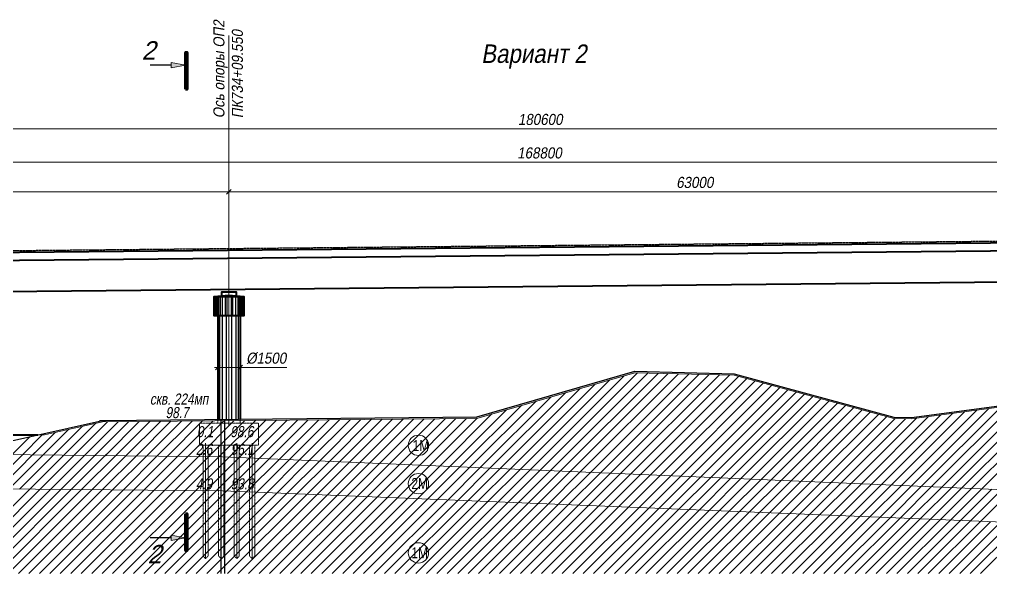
# Model space of a CAD drawing. Header units: millimetres. Extents: x 1864 to 10174863, y -4887456 to 5366151.
# Drawn here: x 9018489 to 9084154, y 312902 to 350396 of the extents above; entities that cross this region are included whole.
import ezdxf
from ezdxf.enums import TextEntityAlignment as Align

# ---------------------------------------------------------------- set-up
doc = ezdxf.new("R2010")
doc.units = ezdxf.units.MM
doc.linetypes.add('CENTER', pattern=[50.8, 31.75, -6.35, 6.35, -6.35])
doc.linetypes.add('DASHED', pattern=[7, 5, -2, 0])
for name, color, linetype, lineweight in [('C-GEOL-GRSL', 94, 'Continuous', 15), ('C-GIDR', 141, 'Continuous', 40), ('S-BETN', 2, 'Continuous', 40), ('S-GRID', 1, 'CENTER', 20), ('S-GRID-TRASSA', 4, 'CENTER', 30), ('S-OPOR', 2, 'Continuous', 40), ('S-OPOR-NVEL', 7, 'DASHED', 20), ('S-TEXT', 4, 'Continuous', 30), ('S-ZEML', 32, 'Земля1', 30), ('T-DIMS', 3, 'Continuous', 30), ('T-SECT', 6, 'Continuous', 30), ('T-TEXT', 4, 'Continuous', 30)]:
    doc.layers.add(name, color=color, linetype=linetype, lineweight=lineweight)
for name, color, linetype in [('C-GEOL-PATT', 250, 'Continuous'), ('C-GEOL-SCVG', 60, 'Continuous'), ('S-PATT', 252, 'Continuous'), ('Текст', 7, 'Continuous')]:
    doc.layers.add(name, color=color, linetype=linetype)
doc.styles.add('TM', font='mipgost.shx', dxfattribs={"width": 0.9, "oblique": 10})
doc.styles.add('Тип А прямой', font='mipgost.shx', dxfattribs={"width": 0.8})
doc.linetypes.add('Земля1', pattern='A,24,[3,ltsnew.shx,S=6,R=0,X=-6,Y=-6],3,[3,ltsnew.shx,S=6,R=0,X=-6,Y=-6],3,[3,ltsnew.shx,S=6,R=0,X=-6,Y=-6],0', length=30)
doc.dimstyles.new('TM', dxfattribs={"dimscale": 0, "dimtxt": 3, "dimasz": 1.25, "dimexe": 0.9, "dimexo": 1, "dimgap": 1, "dimtad": 1, "dimdec": 0, "dimdsep": 46, "dimtxsty": 'TM', "dimblk1": 'OBLIQUE', "dimblk2": 'OBLIQUE', "dimsah": 1, "dimcen": 3, "dimdle": 0.9, "dimclrt": 7, "dimadec": 0, "dimazin": 0, "dimtfac": 1, "dimtdec": 0, "dimtmove": 1, "dimatfit": 2, "dimldrblk": 'NONE', "dimfxl": 1, "dimtfill": 1, "dimtolj": 1, "dimlwd": 15, "dimlwe": 15, "dimarcsym": 0})

# ---------------------------------------------------------------- blocks, each defined once
blk = doc.blocks.new('_OBLIQUE')
at = {"color": 0, "linetype": 'ByBlock', "lineweight": -2}
blk.add_line((0.5, 0.5), (-0.5, -0.5), dxfattribs=at)
blk = doc.blocks.new('*D758')
at = {"layer": 'Defpoints', "color": 0, "transparency": 16777216}
for p in [(9032655, 338736), (9032655, 334899), (8969655, 334292)]:
    blk.add_point(p, dxfattribs=at)
at = {"layer": 'T-DIMS', "color": 0, "lineweight": 15, "transparency": 16777216}
for p, q in [((8969655, 334542), (8969655, 338961)), ((9032655, 335149), (9032655, 338961))]:
    blk.add_line(p, q, dxfattribs=at)
at = {"layer": 'T-DIMS', "color": 0, "linetype": 'Continuous', "lineweight": 15, "transparency": 16777216}
blk.add_line((8969430, 338736), (9032880, 338736), dxfattribs=at)
at = {"layer": 'T-DIMS', "color": 0, "lineweight": 15, "transparency": 16777216, "xscale": 312.5, "yscale": 312.5, "zscale": 312.5, "rotation": 180}
blk.add_blockref('_OBLIQUE', (8969655, 338736), dxfattribs=at)
at = {"layer": 'T-DIMS', "color": 0, "lineweight": 15, "transparency": 16777216, "xscale": 312.5, "yscale": 312.5, "zscale": 312.5}
blk.add_blockref('_OBLIQUE', (9032655, 338736), dxfattribs=at)
at = {"layer": 'T-DIMS', "color": 7, "transparency": 16777216, "insert": (9001155, 339361), "char_height": 750, "attachment_point": 5, "style": 'TM', "bg_fill": 3, "box_fill_scale": 1.1, "bg_fill_color": 256, "bg_fill_true_color": 13158600, "bg_fill_transparency": 0}
blk.add_mtext('\\A1;63000', dxfattribs=at)
blk = doc.blocks.new('_None')
blk = doc.blocks.new('*D759')
at = {"layer": 'Defpoints', "color": 0, "transparency": 16777216}
for p in [(9095655, 338736), (9032655, 334899), (9095655, 335505)]:
    blk.add_point(p, dxfattribs=at)
at = {"layer": 'T-DIMS', "color": 0, "lineweight": 15, "transparency": 16777216}
for p, q in [((9032655, 335149), (9032655, 338961)), ((9095655, 335755), (9095655, 338961))]:
    blk.add_line(p, q, dxfattribs=at)
at = {"layer": 'T-DIMS', "color": 0, "linetype": 'Continuous', "lineweight": 15, "transparency": 16777216}
blk.add_line((9032430, 338736), (9095880, 338736), dxfattribs=at)
at = {"layer": 'T-DIMS', "color": 0, "lineweight": 15, "transparency": 16777216, "xscale": 312.5, "yscale": 312.5, "zscale": 312.5, "rotation": 180}
blk.add_blockref('_OBLIQUE', (9032655, 338736), dxfattribs=at)
at = {"layer": 'T-DIMS', "color": 0, "lineweight": 15, "transparency": 16777216, "xscale": 312.5, "yscale": 312.5, "zscale": 312.5}
blk.add_blockref('_OBLIQUE', (9095655, 338736), dxfattribs=at)
at = {"layer": 'T-DIMS', "color": 7, "transparency": 16777216, "insert": (9064155, 339361), "char_height": 750, "attachment_point": 5, "style": 'TM', "bg_fill": 3, "box_fill_scale": 1.1, "bg_fill_color": 256, "bg_fill_true_color": 13158600, "bg_fill_transparency": 0}
blk.add_mtext('\\A1;63000', dxfattribs=at)
blk = doc.blocks.new('*D748')
at = {"layer": 'Defpoints', "color": 0, "transparency": 16777216}
for p in [(9138055, 340732), (9138055, 335808), (8969255, 334183)]:
    blk.add_point(p, dxfattribs=at)
at = {"layer": 'T-DIMS', "color": 0, "lineweight": 15, "transparency": 16777216}
for p, q in [((8969255, 334433), (8969255, 340957)), ((9138055, 336058), (9138055, 340957))]:
    blk.add_line(p, q, dxfattribs=at)
at = {"layer": 'T-DIMS', "color": 0, "linetype": 'Continuous', "lineweight": 15, "transparency": 16777216}
blk.add_line((8969030, 340732), (9138280, 340732), dxfattribs=at)
at = {"layer": 'T-DIMS', "color": 0, "lineweight": 15, "transparency": 16777216, "xscale": 312.5, "yscale": 312.5, "zscale": 312.5, "rotation": 180}
blk.add_blockref('_OBLIQUE', (8969255, 340732), dxfattribs=at)
at = {"layer": 'T-DIMS', "color": 0, "lineweight": 15, "transparency": 16777216, "xscale": 312.5, "yscale": 312.5, "zscale": 312.5}
blk.add_blockref('_OBLIQUE', (9138055, 340732), dxfattribs=at)
at = {"layer": 'T-DIMS', "color": 7, "transparency": 16777216, "insert": (9053655, 341357), "char_height": 750, "attachment_point": 5, "style": 'TM', "bg_fill": 3, "box_fill_scale": 1.1, "bg_fill_color": 256, "bg_fill_true_color": 13158600, "bg_fill_transparency": 0}
blk.add_mtext('\\A1;168800', dxfattribs=at)
blk = doc.blocks.new('*D752')
at = {"layer": 'Defpoints', "color": 0, "transparency": 16777216}
for p in [(9144005, 342998), (9144005, 335745), (8963406, 334128)]:
    blk.add_point(p, dxfattribs=at)
at = {"layer": 'T-DIMS', "color": 0, "linetype": 'Continuous', "lineweight": 15, "transparency": 16777216}
blk.add_line((8963181, 342998), (9144230, 342998), dxfattribs=at)
at = {"layer": 'T-DIMS', "color": 0, "lineweight": 15, "transparency": 16777216}
for p, q in [((8963406, 334378), (8963406, 343223)), ((9144005, 335995), (9144005, 343223))]:
    blk.add_line(p, q, dxfattribs=at)
at = {"layer": 'T-DIMS', "color": 0, "lineweight": 15, "transparency": 16777216, "xscale": 312.5, "yscale": 312.5, "zscale": 312.5, "rotation": 180}
blk.add_blockref('_OBLIQUE', (8963406, 342998), dxfattribs=at)
at = {"layer": 'T-DIMS', "color": 0, "lineweight": 15, "transparency": 16777216, "xscale": 312.5, "yscale": 312.5, "zscale": 312.5}
blk.add_blockref('_OBLIQUE', (9144005, 342998), dxfattribs=at)
at = {"layer": 'T-DIMS', "color": 7, "transparency": 16777216, "insert": (9053705, 343623), "char_height": 750, "attachment_point": 5, "style": 'TM', "bg_fill": 3, "box_fill_scale": 1.1, "bg_fill_color": 256, "bg_fill_true_color": 13158600, "bg_fill_transparency": 0}
blk.add_mtext('\\A1;180600', dxfattribs=at)
blk = doc.blocks.new('*D764')
at = {"layer": 'Defpoints', "color": 0, "transparency": 16777216}
for p in [(9031905, 326839), (9033405, 326846), (9033405, 326839)]:
    blk.add_point(p, dxfattribs=at)
at = {"layer": 'T-DIMS', "color": 0, "linetype": 'Continuous', "lineweight": 15, "transparency": 16777216}
for p, q in [((9031680, 326839), (9033630, 326839)), ((9036576, 326839), (9033405, 326839))]:
    blk.add_line(p, q, dxfattribs=at)
at = {"layer": 'T-DIMS', "color": 0, "lineweight": 15, "transparency": 16777216}
for p, q in [((9031905, 326589), (9031905, 326614)), ((9033405, 326596), (9033405, 326614))]:
    blk.add_line(p, q, dxfattribs=at)
at = {"layer": 'T-DIMS', "color": 0, "lineweight": 15, "transparency": 16777216, "xscale": 312.5, "yscale": 312.5, "zscale": 312.5, "rotation": 180}
blk.add_blockref('_OBLIQUE', (9031905, 326839), dxfattribs=at)
at = {"layer": 'T-DIMS', "color": 7, "transparency": 16777216, "insert": (9035176, 327464), "char_height": 750, "attachment_point": 5, "style": 'TM', "bg_fill": 3, "box_fill_scale": 1.1, "bg_fill_color": 256, "bg_fill_true_color": 13158600, "bg_fill_transparency": 0}
blk.add_mtext('\\A1;%%c1500', dxfattribs=at)
at = {"layer": 'T-DIMS', "color": 0, "lineweight": 15, "transparency": 16777216, "xscale": 312.5, "yscale": 312.5, "zscale": 312.5}
blk.add_blockref('_OBLIQUE', (9033405, 326839), dxfattribs=at)
blk = doc.blocks.new('*U722')
at = {"layer": 'T-SECT', "lineweight": 60}
h = blk.add_hatch(color=256, dxfattribs=at)
h.dxf.hatch_style = 1
h.paths.add_polyline_path([(-0.2, 0), (-0.2, 10), (0.2, 10), (0.2, 0)])
h.paths.add_polyline_path([(-0.2, 6.52), (-4.1, 7.27), (-4.1, 5.77)])
h = blk.add_hatch(color=256, dxfattribs=at)
h.dxf.hatch_style = 1
h.paths.add_polyline_path([(-0.2, -114.85), (-0.2, -124.85), (0.2, -124.85), (0.2, -114.85)])
h.paths.add_polyline_path([(-0.2, -121.37), (-4.1, -122.12), (-4.1, -120.62)])
at = {"layer": 'T-SECT'}
for p, q in [((-4.1, 6.52), (-9.8, 6.52)), ((-4.1, -121.37), (-9.8, -121.37))]:
    blk.add_line(p, q, dxfattribs=at)
at = {"layer": 'T-SECT', "lineweight": 60}
for points in [[(-0.2, 0), (-0.2, 10), (0.2, 10), (0.2, 0)], [(-0.2, -114.85), (-0.2, -124.85), (0.2, -124.85), (0.2, -114.85)]]:
    blk.add_lwpolyline(points, close=True, dxfattribs=at)
at = {"layer": 'T-SECT', "lineweight": 0, "flags": 128}
for points in [[(-0.2, 6.52), (-4.1, 7.27), (-4.1, 5.77)], [(-0.2, -121.37), (-4.1, -122.12), (-4.1, -120.62)]]:
    blk.add_lwpolyline(points, close=True, dxfattribs=at)
at = {"layer": 'T-SECT', "lineweight": 60, "style": 'TM', "oblique": 15}
blk.add_attdef('N_1', text='', height=5, dxfattribs=at).set_placement((-8.36, 6.52), align=Align.BOTTOM_RIGHT)
blk.add_attdef('N_', text='', height=5, dxfattribs=at).set_placement((-10.47, -123.31), align=Align.TOP_LEFT)

msp = doc.modelspace()

# ---------------------------------------------------------------- hatches: boundary and pattern name
at = {"layer": 'C-GEOL-PATT'}
h = msp.add_hatch(dxfattribs=at)
h.set_pattern_fill('FG_35', color=256, scale=100, style=0)
h.set_pattern_definition([(0, (8968905.3, 224991.9), (600, 600), [500, -700]), (18.43495, (8969005.3, 224891.9), (600.0004, 600), [316.228, -1581.1386]), (161.56505, (8969305.3, 224791.9), (-600.0004, 600), [316.228, -1581.1386]), (26.56505, (8969105.3, 224691.9), (600.0002, 600.0001), [223.607, -2459.6748]), (135, (8969205.3, 224591.9), (-600, -600), [141.4214, -707.1068]), (71.56505, (8969105.3, 224291.9), (600.0001, 600.00035), [316.228, -1581.1397])])
h.paths.add_polyline_path([(8967605.3, 327691.9), (8969105.3, 327691.9), (8985805.3, 326696.2), (8993588.7, 322288.5), (9019745.7, 322291.4), (9024105.3, 323266.2), (9049405.3, 323506.2), (9060105.3, 326586.2), (9066805.3, 326426.2), (9077605.3, 323496.2), (9078805.3, 323466.2), (9095238.3, 325657.3), (9127405.3, 329946.2), (9138699.3, 330626.5), (9138723.6, 330528), (9127405.3, 329846.2), (9095238.3, 325557.3), (9078805.3, 323366.2), (9077605.3, 323396.2), (9066805.3, 326326.2), (9060105.3, 326486.2), (9049405.3, 323406.2), (9024105.3, 323166.2), (9019733, 322288.5), (8993367.1, 322314), (8985805.3, 326596.2), (8969105.3, 327591.9), (8967605.3, 327591.9)])

# ---------------------------------------------------------------- linework, layer by layer
at = {"layer": 'C-GEOL-GRSL'}
for p, q in [((8953040.8, 321670.1), (9032225.3, 320791.9)), ((9032225.3, 320791.9), (9095238.3, 318154)), ((9032225.3, 318491.9), (8953040.8, 319244.6)), ((9095239, 315960.5), (9032225.3, 318491.9))]:
    msp.add_line(p, q, dxfattribs=at)
msp.add_lwpolyline([(9019733, 322288.5), (9020187, 322290), (9024105.3, 323166.2), (9049405.3, 323406.2), (9060105.3, 326486.2), (9066805.3, 326326.2), (9077605.3, 323396.2), (9078805.3, 323366.2), (9127405.3, 329846.2), (9138723.6, 330528)], dxfattribs=at)
for centre in [(9045465.3, 321578.3), (9045465.3, 318984.4), (9045465.3, 314302.2)]:
    msp.add_circle(centre, 687.5, dxfattribs=at)
at = {"layer": 'C-GEOL-PATT', "linetype": 'Continuous', "ltscale": 1.75}
for p, q in [((9053699.8, 319892.9), (9060288.7, 326481.8)), ((9054378.5, 319864.5), (9060979.3, 326465.3)), ((9055057.2, 319836.1), (9061669.9, 326448.8)), ((9055735.9, 319807.7), (9062360.5, 326432.3)), ((9056414.5, 319779.3), (9063051.1, 326415.9)), ((9057093.2, 319750.9), (9063741.7, 326399.4)), ((9057771.9, 319722.4), (9064432.3, 326382.9)), ((9058450.6, 319694), (9065123, 326366.4)), ((9051663.7, 319978.2), (9057390.3, 325704.7)), ((9052342.4, 319949.7), (9058383.2, 325990.5)), ((9053021.1, 319921.3), (9059376.1, 326276.3)), ((9059129.3, 319665.6), (9065813.6, 326349.9)), ((9059808, 319637.2), (9066504.2, 326333.4)), ((9060486.7, 319608.8), (9067119, 326241.1)), ((9061165.4, 319580.4), (9067675.2, 326090.2)), ((9061844, 319552), (9068231.4, 325939.3)), ((9062522.7, 319523.6), (9068787.6, 325788.4)), ((9050306.4, 320035), (9055404.4, 325133.1)), ((9050985, 320006.6), (9056397.3, 325418.9)), ((9063201.4, 319495.1), (9069343.8, 325637.5)), ((9063880.1, 319466.7), (9069900, 325486.6)), ((9064558.8, 319438.3), (9070456.2, 325335.7)), ((9065237.5, 319409.9), (9071012.4, 325184.8)), ((9048949, 320091.8), (9053418.6, 324561.4)), ((9049627.7, 320063.4), (9054411.5, 324847.2)), ((9065916.2, 319381.5), (9071568.6, 325033.9)), ((9066594.9, 319353.1), (9072124.8, 324883)), ((9067273.6, 319324.7), (9072681, 324732.1)), ((9067952.2, 319296.3), (9073237.2, 324581.2)), ((9068630.9, 319267.8), (9073793.4, 324430.3)), ((9080847.3, 318756.4), (9086480.4, 324389.6)), ((9081526, 318728), (9087296.3, 324498.3)), ((9082204.7, 318699.6), (9088112.2, 324607.1)), ((9082883.4, 318671.2), (9088928.1, 324715.9)), ((9083562.1, 318642.8), (9089744, 324824.7)), ((9047591.6, 320148.6), (9051432.8, 323989.8)), ((9048270.3, 320120.2), (9052425.7, 324275.6)), ((9069309.6, 319239.4), (9074349.6, 324279.4)), ((9069988.3, 319211), (9074905.8, 324128.6)), ((9070667, 319182.6), (9075462, 323977.7)), ((9071345.7, 319154.2), (9076018.2, 323826.8)), ((9076775.2, 318926.9), (9081585.1, 323736.8)), ((9077453.9, 318898.5), (9082401, 323845.6)), ((9078132.6, 318870.1), (9083216.9, 323954.4)), ((9078811.2, 318841.7), (9084032.8, 324063.2)), ((9079489.9, 318813.3), (9084848.7, 324172)), ((9080168.6, 318784.8), (9085664.5, 324280.8)), ((9022183.6, 320903.3), (9024449.7, 323169.5)), ((9022882.9, 320895.5), (9025163.6, 323176.2)), ((9023582.2, 320887.8), (9025877.5, 323183)), ((9024281.6, 320880), (9026591.4, 323189.8)), ((9024980.9, 320872.3), (9027305.2, 323196.6)), ((9025680.3, 320864.5), (9028019.1, 323203.3)), ((9026379.6, 320856.7), (9028733, 323210.1)), ((9027079, 320849), (9029446.8, 323216.9)), ((9027778.3, 320841.2), (9030160.7, 323223.6)), ((9028477.7, 320833.5), (9030874.6, 323230.4)), ((9029177, 320825.7), (9031588.5, 323237.2)), ((9029876.3, 320818), (9032302.3, 323244)), ((9030575.7, 320810.2), (9033016.2, 323250.7)), ((9031275, 320802.4), (9033730.1, 323257.5)), ((9031974.4, 320794.7), (9034444, 323264.3)), ((9032660.5, 320773.7), (9035157.8, 323271)), ((9033339.2, 320745.3), (9035871.7, 323277.8)), ((9034017.8, 320716.9), (9036585.6, 323284.6)), ((9034696.5, 320688.5), (9037299.4, 323291.4)), ((9035375.2, 320660), (9038013.3, 323298.1)), ((9036053.9, 320631.6), (9038727.2, 323304.9)), ((9036732.6, 320603.2), (9039441.1, 323311.7)), ((9037411.3, 320574.8), (9040154.9, 323318.4)), ((9038090, 320546.4), (9040868.8, 323325.2)), ((9038768.7, 320518), (9041582.7, 323332)), ((9039447.3, 320489.6), (9042296.5, 323338.8)), ((9040126, 320461.2), (9043010.4, 323345.5)), ((9040804.7, 320432.7), (9043724.3, 323352.3)), ((9041483.4, 320404.3), (9044438.2, 323359.1)), ((9042162.1, 320375.9), (9045152, 323365.9)), ((9042840.8, 320347.5), (9045865.9, 323372.6)), ((9043519.5, 320319.1), (9046579.8, 323379.4)), ((9044198.2, 320290.7), (9047293.6, 323386.2)), ((9044876.9, 320262.3), (9048007.5, 323392.9)), ((9045555.5, 320233.9), (9048721.4, 323399.7)), ((9046234.2, 320205.4), (9049447, 323418.2)), ((9046912.9, 320177), (9050439.9, 323704)), ((9072024.4, 319125.8), (9076574.4, 323675.9)), ((9072703.1, 319097.4), (9077130.6, 323525)), ((9073381.7, 319069), (9077706.4, 323393.7)), ((9074060.4, 319040.6), (9078396.3, 323376.4)), ((9074739.1, 319012.1), (9079137.5, 323410.5)), ((9075417.8, 318983.7), (9079953.4, 323519.3)), ((9076096.5, 318955.3), (9080769.2, 323628.1)), ((9019386.2, 320934.3), (9020901.7, 322449.8)), ((9020085.5, 320926.5), (9021812.5, 322653.5)), ((9020784.9, 320918.8), (9022723.2, 322857.2)), ((9021484.2, 320911), (9023634, 323060.8)), ((9017987.5, 320949.8), (9019209, 322171.3)), ((9018686.8, 320942.1), (9020034.3, 322289.5)), ((9013475.4, 312902.2), (9019189, 318615.8)), ((9014182.5, 312902.2), (9019889.5, 318609.2)), ((9014889.6, 312902.2), (9020589.9, 318602.5)), ((9015596.7, 312902.2), (9021290.3, 318595.9)), ((9016303.8, 312902.2), (9021990.8, 318589.2)), ((9017010.9, 312902.2), (9022691.2, 318582.5)), ((9017718, 312902.2), (9023391.7, 318575.9)), ((9018425.1, 312902.2), (9024092.1, 318569.2)), ((9019132.2, 312902.2), (9024792.5, 318562.6)), ((9019839.3, 312902.2), (9025493, 318555.9)), ((9020546.4, 312902.2), (9026193.4, 318549.2)), ((9021253.5, 312902.2), (9026893.9, 318542.6)), ((9021960.6, 312902.2), (9027594.3, 318535.9)), ((9022667.7, 312902.2), (9028294.8, 318529.3)), ((9023374.8, 312902.2), (9028995.2, 318522.6)), ((9024081.9, 312902.2), (9029695.6, 318516)), ((9024789, 312902.2), (9030396.1, 318509.3)), ((9025496.1, 312902.2), (9031096.5, 318502.6)), ((9026203.2, 312902.2), (9031797, 318496)), ((9026910.3, 312902.2), (9032489.4, 318481.3)), ((9027617.4, 312902.2), (9033169.2, 318454)), ((9028324.5, 312902.2), (9033849, 318426.7)), ((9029031.6, 312902.2), (9034528.8, 318399.4)), ((9029738.7, 312902.2), (9035208.5, 318372.1)), ((9030445.8, 312902.2), (9035888.3, 318344.8)), ((9031152.9, 312902.2), (9036568.1, 318317.5)), ((9031860, 312902.2), (9037247.9, 318290.1)), ((9032567.1, 312902.2), (9037927.7, 318262.8)), ((9033274.2, 312902.2), (9038607.5, 318235.5)), ((9033981.3, 312902.2), (9039287.3, 318208.2)), ((9034688.4, 312902.2), (9039967.1, 318180.9)), ((9035395.5, 312902.2), (9040646.9, 318153.6)), ((9036102.6, 312902.2), (9041326.7, 318126.3)), ((9036809.7, 312902.2), (9042006.5, 318099)), ((9037516.8, 312902.2), (9042686.3, 318071.7)), ((9038223.9, 312902.2), (9043366, 318044.4)), ((9038931, 312902.2), (9044045.8, 318017.1)), ((9039638.1, 312902.2), (9044725.6, 317989.7)), ((9040345.2, 312902.2), (9045405.4, 317962.4)), ((9041052.3, 312902.2), (9046085.2, 317935.1)), ((9041759.4, 312902.2), (9046765, 317907.8)), ((9042466.5, 312902.2), (9047444.8, 317880.5)), ((9043173.6, 312902.2), (9048124.6, 317853.2)), ((9043880.7, 312902.2), (9048804.4, 317825.9)), ((9044587.8, 312902.2), (9049484.2, 317798.6)), ((9045294.9, 312902.2), (9050164, 317771.3)), ((9046002, 312902.2), (9050843.8, 317744)), ((9046709.1, 312902.2), (9051523.5, 317716.7)), ((9047416.2, 312902.2), (9052203.3, 317689.4)), ((9048123.3, 312902.2), (9052883.1, 317662)), ((9048830.4, 312902.2), (9053562.9, 317634.7)), ((9049537.5, 312902.2), (9054242.7, 317607.4)), ((9050244.6, 312902.2), (9054922.5, 317580.1)), ((9050951.7, 312902.2), (9055602.3, 317552.8)), ((9051658.8, 312902.2), (9056282.1, 317525.5)), ((9052365.9, 312902.2), (9056961.9, 317498.2)), ((9053073, 312902.2), (9057641.7, 317470.9)), ((9053780.1, 312902.2), (9058321.5, 317443.6)), ((9054487.2, 312902.2), (9059001.3, 317416.3)), ((9055194.3, 312902.2), (9059681, 317389)), ((9055901.4, 312902.2), (9060360.8, 317361.7)), ((9056608.5, 312902.2), (9061040.6, 317334.3)), ((9057315.6, 312902.2), (9061720.4, 317307)), ((9058022.7, 312902.2), (9062400.2, 317279.7)), ((9058729.8, 312902.2), (9063080, 317252.4)), ((9059436.9, 312902.2), (9063759.8, 317225.1)), ((9060144, 312902.2), (9064439.6, 317197.8)), ((9060851.1, 312902.2), (9065119.4, 317170.5)), ((9061558.2, 312902.2), (9065799.2, 317143.2)), ((9062265.3, 312902.2), (9066479, 317115.9)), ((9062972.4, 312902.2), (9067158.8, 317088.6)), ((9063679.5, 312902.2), (9067838.5, 317061.3)), ((9064386.6, 312902.2), (9068518.3, 317034)), ((9065093.7, 312902.2), (9069198.1, 317006.6)), ((9065800.8, 312902.2), (9069877.9, 316979.3)), ((9066507.9, 312902.2), (9070557.7, 316952)), ((9067215, 312902.2), (9071237.5, 316924.7)), ((9067922.1, 312902.2), (9071917.3, 316897.4)), ((9068629.2, 312902.2), (9072597.1, 316870.1)), ((9069336.3, 312902.2), (9073276.9, 316842.8)), ((9070043.4, 312902.2), (9073956.7, 316815.5)), ((9070750.5, 312902.2), (9074636.5, 316788.2)), ((9071457.6, 312902.2), (9075316.3, 316760.9)), ((9072164.7, 312902.2), (9075996, 316733.6)), ((9072871.8, 312902.2), (9076675.8, 316706.3)), ((9073578.9, 312902.2), (9077355.6, 316678.9)), ((9074286, 312902.2), (9078035.4, 316651.6)), ((9074993.1, 312902.2), (9078715.2, 316624.3)), ((9075700.2, 312902.2), (9079395, 316597)), ((9076407.3, 312902.2), (9080074.8, 316569.7)), ((9077114.4, 312902.2), (9080754.6, 316542.4)), ((9077821.5, 312902.2), (9081434.4, 316515.1)), ((9078528.6, 312902.2), (9082114.2, 316487.8)), ((9079235.7, 312902.2), (9082794, 316460.5)), ((9079942.8, 312902.2), (9083473.7, 316433.2)), ((9080649.9, 312902.2), (9084153.5, 316405.9)), ((9081357, 312902.2), (9084833.3, 316378.6)), ((9082064.1, 312902.2), (9085513.1, 316351.2)), ((9082771.2, 312902.2), (9086192.9, 316323.9)), ((9083478.3, 312902.2), (9086872.7, 316296.6))]:
    msp.add_line(p, q, dxfattribs=at)
at = {"layer": 'C-GEOL-PATT', "linetype": 'Continuous'}
for p, q in [((9016387.2, 318642.5), (9018844.9, 321100.1)), ((9017087.7, 318635.8), (9019536.1, 321084.2)), ((9017788.1, 318629.1), (9020227.3, 321068.3)), ((9018488.6, 318622.5), (9020918.4, 321052.4)), ((9019189, 318615.8), (9021609.6, 321036.4)), ((9019889.5, 318609.2), (9022300.8, 321020.5)), ((9020589.9, 318602.5), (9022992, 321004.6)), ((9021290.3, 318595.9), (9023683.2, 320988.7)), ((9021990.8, 318589.2), (9024374.3, 320972.8)), ((9022691.2, 318582.5), (9025065.5, 320956.8)), ((9023391.7, 318575.9), (9025756.7, 320940.9)), ((9024092.1, 318569.2), (9026447.9, 320925)), ((9024792.5, 318562.6), (9027139.1, 320909.1)), ((9025493, 318555.9), (9027830.2, 320893.2)), ((9026193.4, 318549.2), (9028521.4, 320877.2)), ((9026893.9, 318542.6), (9029212.6, 320861.3)), ((9027594.3, 318535.9), (9029903.8, 320845.4)), ((9028294.8, 318529.3), (9030594.9, 320829.5)), ((9028995.2, 318522.6), (9031286.1, 320813.5)), ((9029695.6, 318516), (9031977.3, 320797.6)), ((9030396.1, 318509.3), (9032660.5, 320773.7)), ((9031096.5, 318502.6), (9033339.2, 320745.3)), ((9031797, 318496), (9034017.8, 320716.9)), ((9032489.4, 318481.3), (9034696.5, 320688.5)), ((9033169.2, 318454), (9035375.2, 320660)), ((9033849, 318426.7), (9036053.9, 320631.6)), ((9034528.8, 318399.4), (9036732.6, 320603.2)), ((9035208.5, 318372.1), (9037411.3, 320574.8)), ((9035888.3, 318344.8), (9038090, 320546.4)), ((9036568.1, 318317.5), (9038768.7, 320518)), ((9037247.9, 318290.1), (9039447.3, 320489.6)), ((9037927.7, 318262.8), (9040126, 320461.2)), ((9038607.5, 318235.5), (9040804.7, 320432.7)), ((9039287.3, 318208.2), (9041483.4, 320404.3)), ((9039967.1, 318180.9), (9042162.1, 320375.9)), ((9040646.9, 318153.6), (9042840.8, 320347.5)), ((9041326.7, 318126.3), (9043519.5, 320319.1)), ((9042006.5, 318099), (9044198.2, 320290.7)), ((9042686.3, 318071.7), (9044876.9, 320262.3)), ((9043366, 318044.4), (9045555.5, 320233.9)), ((9044045.8, 318017.1), (9046234.2, 320205.4)), ((9044725.6, 317989.7), (9046912.9, 320177)), ((9045405.4, 317962.4), (9047591.6, 320148.6)), ((9046085.2, 317935.1), (9048270.3, 320120.2)), ((9046765, 317907.8), (9048949, 320091.8)), ((9047444.8, 317880.5), (9049627.7, 320063.4)), ((9048124.6, 317853.2), (9050306.4, 320035)), ((9048804.4, 317825.9), (9050985, 320006.6)), ((9049484.2, 317798.6), (9051663.7, 319978.2)), ((9050164, 317771.3), (9052342.4, 319949.7)), ((9050843.8, 317744), (9053021.1, 319921.3)), ((9051523.5, 317716.7), (9053699.8, 319892.9)), ((9052203.3, 317689.4), (9054378.5, 319864.5)), ((9052883.1, 317662), (9055057.2, 319836.1)), ((9053562.9, 317634.7), (9055735.9, 319807.7)), ((9054242.7, 317607.4), (9056414.5, 319779.3)), ((9054922.5, 317580.1), (9057093.2, 319750.9)), ((9055602.3, 317552.8), (9057771.9, 319722.4)), ((9056282.1, 317525.5), (9058450.6, 319694)), ((9056961.9, 317498.2), (9059129.3, 319665.6)), ((9057641.7, 317470.9), (9059808, 319637.2)), ((9058321.5, 317443.6), (9060486.7, 319608.8)), ((9059001.3, 317416.3), (9061165.4, 319580.4)), ((9059681, 317389), (9061844, 319552)), ((9060360.8, 317361.7), (9062522.7, 319523.6)), ((9061040.6, 317334.3), (9063201.4, 319495.1)), ((9061720.4, 317307), (9063880.1, 319466.7)), ((9062400.2, 317279.7), (9064558.8, 319438.3)), ((9063080, 317252.4), (9065237.5, 319409.9)), ((9063759.8, 317225.1), (9065916.2, 319381.5)), ((9064439.6, 317197.8), (9066594.9, 319353.1)), ((9065119.4, 317170.5), (9067273.6, 319324.7)), ((9065799.2, 317143.2), (9067952.2, 319296.3)), ((9066479, 317115.9), (9068630.9, 319267.8)), ((9067158.8, 317088.6), (9069309.6, 319239.4)), ((9067838.5, 317061.3), (9069988.3, 319211)), ((9068518.3, 317034), (9070667, 319182.6)), ((9069198.1, 317006.6), (9071345.7, 319154.2)), ((9069877.9, 316979.3), (9072024.4, 319125.8)), ((9070557.7, 316952), (9072703.1, 319097.4)), ((9071237.5, 316924.7), (9073381.7, 319069)), ((9071917.3, 316897.4), (9074060.4, 319040.6)), ((9072597.1, 316870.1), (9074739.1, 319012.1)), ((9073276.9, 316842.8), (9075417.8, 318983.7)), ((9073956.7, 316815.5), (9076096.5, 318955.3)), ((9074636.5, 316788.2), (9076775.2, 318926.9)), ((9075316.3, 316760.9), (9077453.9, 318898.5)), ((9075996, 316733.6), (9078132.6, 318870.1)), ((9076675.8, 316706.3), (9078811.2, 318841.7)), ((9077355.6, 316678.9), (9079489.9, 318813.3)), ((9078035.4, 316651.6), (9080168.6, 318784.8)), ((9078715.2, 316624.3), (9080847.3, 318756.4)), ((9079395, 316597), (9081526, 318728)), ((9080074.8, 316569.7), (9082204.7, 318699.6)), ((9080754.6, 316542.4), (9082883.4, 318671.2)), ((9081434.4, 316515.1), (9083562.1, 318642.8)), ((9082114.2, 316487.8), (9084240.7, 318614.4)), ((9082794, 316460.5), (9084919.4, 318586)), ((9083473.7, 316433.2), (9085598.1, 318557.5))]:
    msp.add_line(p, q, dxfattribs=at)
at = {"layer": 'C-GEOL-SCVG'}
msp.add_lwpolyline([(9023905.3, 323266.2), (9024305.3, 323266.2)], dxfattribs=at)
at = {"layer": 'C-GIDR'}
msp.add_line((8993588.7, 322288.5), (9019733, 322288.5), dxfattribs=at)
at = {"layer": 'S-BETN'}
for points in [[(8969255.3, 334183.2), (9138055.3, 335808.1)], [(8969255.3, 333643.2), (9138055.3, 335268.1)], [(8970319.9, 331538.3), (9137066.4, 333143.5)]]:
    msp.add_lwpolyline(points, dxfattribs=at)
at = {"layer": 'S-GRID'}
for p, q in [((9032655.3, 322887.2), (9032655.3, 349303)), ((9031080.3, 313913.5), (9031080.3, 321716.5)), ((9032130.3, 313913.5), (9032130.3, 321716.5)), ((9033180.3, 313913.5), (9033180.3, 321716.5)), ((9034230.3, 313913.5), (9034230.3, 321716.5))]:
    msp.add_line(p, q, dxfattribs=at)
at = {"layer": 'S-GRID-TRASSA', "linetype": 'DASHED', "lineweight": 30}
msp.add_lwpolyline([(8923105.3, 333952.8), (8923204.3, 333953.2), (8928121.9, 333977.8), (8933039.4, 334005.1), (8937956.9, 334035), (8942874.4, 334067.7), (8943105.3, 334069.3), (8947791.9, 334103), (8952709.5, 334140.9), (8957627, 334181.6), (8962544.5, 334224.9), (8963105.3, 334230), (8967462, 334270.9), (9223105.3, 336731.9)], dxfattribs=at)
at = {"layer": 'S-OPOR'}
for p, q in [((9031655.3, 331638.4), (9033655.3, 331638.4)), ((9031905.3, 330338.4), (9031905.3, 323340.2)), ((9033405.3, 330338.4), (9033405.3, 323354.4))]:
    msp.add_line(p, q, dxfattribs=at)
at = {"layer": 'S-OPOR', "lineweight": 30}
for p, q in [((9032102.3, 323342.1), (9032102.3, 312902.2)), ((9032352.3, 323344.4), (9032352.3, 312902.2))]:
    msp.add_line(p, q, dxfattribs=at)
at = {"layer": 'S-OPOR'}
msp.add_lwpolyline([(9032655.3, 331738.4), (9033655.3, 331638.4), (9033655.3, 330338.4), (9031655.3, 330338.4), (9031655.3, 331638.4)], close=True, dxfattribs=at)
msp.add_lwpolyline([(9033155.3, 331688.5), (9033155.3, 331938.4), (9032155.3, 331938.4), (9032155.3, 331688.3)], dxfattribs=at)
at = {"layer": 'S-OPOR-NVEL'}
for p, q in [((9031905.3, 323340.2), (9031905.3, 323088.5)), ((9033405.3, 323354.4), (9033405.3, 323088.5)), ((9030905.3, 321588.5), (9030905.3, 314088.5)), ((9031255.3, 321588.5), (9031255.3, 314088.5)), ((9031955.3, 321588.5), (9031955.3, 314088.5)), ((9032305.3, 321588.5), (9032305.3, 314088.5)), ((9033005.3, 321588.5), (9033005.3, 314088.5)), ((9033355.3, 321588.5), (9033355.3, 314088.5)), ((9034055.3, 321588.5), (9034055.3, 314088.5)), ((9034405.3, 321588.5), (9034405.3, 314088.5)), ((9030905.3, 314088.5), (9031080.3, 313913.5)), ((9031080.3, 313913.5), (9031255.3, 314088.5)), ((9031955.3, 314088.5), (9032130.3, 313913.5)), ((9032130.3, 313913.5), (9032305.3, 314088.5)), ((9033005.3, 314088.5), (9033180.3, 313913.5)), ((9033180.3, 313913.5), (9033355.3, 314088.5)), ((9034055.3, 314088.5), (9034230.3, 313913.5)), ((9034230.3, 313913.5), (9034405.3, 314088.5))]:
    msp.add_line(p, q, dxfattribs=at)
msp.add_lwpolyline([(9034655.3, 321588.5), (9034655.3, 323088.5), (9030655.3, 323088.5), (9030655.3, 321588.5)], close=True, dxfattribs=at)
at = {"layer": 'S-PATT'}
for p, q in [((9031730.3, 331638.4), (9031730.3, 330338.4)), ((9031805.3, 331638.4), (9031805.3, 330338.4)), ((9031880.3, 331638.4), (9031880.3, 330338.4)), ((9031955.3, 331638.4), (9031955.3, 330338.4)), ((9032055.3, 331638.4), (9032055.3, 330338.4)), ((9032655.3, 331738.4), (9032205.3, 331638.4)), ((9032205.3, 331638.4), (9032205.3, 330338.4)), ((9032405.3, 331638.4), (9032655.3, 331738.4)), ((9032405.3, 331638.4), (9032405.3, 330338.4)), ((9032505.3, 331638.4), (9032505.3, 330338.4)), ((9032655.3, 331738.4), (9032655.3, 331638.4)), ((9032655.3, 331738.4), (9032905.3, 331638.4)), ((9032655.3, 331738.4), (9033105.3, 331638.4)), ((9032805.3, 331638.4), (9032805.3, 330338.4)), ((9032905.3, 331638.4), (9032905.3, 330338.4)), ((9033105.3, 331638.4), (9033105.3, 330338.4)), ((9033255.3, 331638.4), (9033255.3, 330338.4)), ((9033355.3, 331638.4), (9033355.3, 330338.4)), ((9033430.3, 331638.4), (9033430.3, 330338.4)), ((9033505.3, 331638.4), (9033505.3, 330338.4)), ((9033580.3, 331638.4), (9033580.3, 330338.4)), ((9032024.3, 330338.4), (9032024.3, 323341.3)), ((9032192.7, 330338.4), (9032192.7, 323342.9)), ((9032473.2, 330338.4), (9032473.2, 323345.6)), ((9032837.4, 330338.4), (9032837.4, 323349)), ((9033117.9, 330338.4), (9033117.9, 323351.7)), ((9033286.3, 330338.4), (9033286.3, 323353.3))]:
    msp.add_line(p, q, dxfattribs=at)
at = {"layer": 'S-ZEML'}
msp.add_lwpolyline([(8923105.3, 327652.2), (8929305.3, 329606.2), (8938005.3, 329546.2), (8985805.3, 326696.2), (8994705.3, 321656.2), (9003105.3, 321166.4), (9016905.3, 321656.2), (9024105.3, 323266.2), (9049405.3, 323506.2), (9060105.3, 326586.2), (9066805.3, 326426.2), (9077605.3, 323496.2), (9078805.3, 323466.2), (9127405.3, 329946.2), (9143105.3, 330891.9), (9223105.3, 332506.8)], dxfattribs=at)
at = {"layer": 'S-ZEML', "ltscale": 250}
msp.add_lwpolyline([(8953040.8, 328649.7), (8961405.8, 328151), (8985805.3, 326696.2), (8994705.3, 321656.2), (9003105.3, 321166.4), (9016905.3, 321656.2), (9024105.3, 323266.2), (9049405.3, 323506.2), (9060105.3, 326586.2), (9066805.3, 326426.2), (9077605.3, 323496.2), (9078805.3, 323466.2), (9127405.3, 329946.2), (9143105.3, 330891.9), (9152310.8, 331077.7)], dxfattribs=at)

# ---------------------------------------------------------------- texts
at = {"layer": 'S-TEXT', "insert": (9031601.5, 343714.2), "char_height": 750, "width": 22672.914, "attachment_point": 1, "rotation": 90, "style": 'TM'}
msp.add_mtext('Ось опоры ОП2\\PПК734+09.550', dxfattribs=at)
at = {"layer": 'S-TEXT', "insert": (9053277.2, 347888.2), "char_height": 1250, "width": 9608.71, "attachment_point": 5, "style": 'TM'}
msp.add_mtext('\\pxqc;Вариант 2', dxfattribs=at)
at = {"layer": 'T-TEXT', "style": 'Тип А прямой', "width": 0.8}
for s, p in [('1M', (9045074.5, 321185.4)), ('2M', (9044994.6, 318616.1)), ('1M', (9044994.6, 313933.9))]:
    msp.add_text(s, height=750, dxfattribs=at).set_placement(p)
at = {"layer": 'T-TEXT', "char_height": 750, "attachment_point": 8, "style": 'Тип А прямой'}
for s, insert in [('{\\Q10;скв. 224мп}', (9029283.5, 324323.2)), ('{\\Q10; 98.7}', (9029042.3, 323409.3))]:
    msp.add_mtext(s, dxfattribs=dict(at, insert=insert))
at = {"layer": 'Текст', "color": 23, "lineweight": 15, "style": 'Тип А прямой', "oblique": 10, "width": 0.8}
for s, p in [('0.1', (9030493.2, 322131.2)), ('98.6', (9032752.4, 322131.2)), ('2.6', (9030418.4, 320935.9)), ('96.1', (9032778.5, 320935.9)), ('4.9', (9030418.4, 318597.8)), ('93.8', (9032778.5, 318597.8))]:
    msp.add_text(s, height=750, dxfattribs=at).set_placement(p)

# ---------------------------------------------------------------- next in the draw order: dimensions: what is measured, and where the dimension line sits
at = {"layer": 'T-DIMS'}
dim = msp.add_linear_dim(base=(9032655.3, 338736.1), p1=(8969655.3, 334292), p2=(9032655.3, 334898.5), dimstyle='TM', override={"dimscale": 0, "dimtix": 0, "dimtofl": 1, "dimtmove": 1, "dimatfit": 2}, dxfattribs=at)
dim.commit()
dim.dimension.update_dxf_attribs({"geometry": '*D758', "text_midpoint": (9001155.3, 339361.1)})
dim = msp.add_linear_dim(base=(9033405.3, 326839.3), p1=(9031905.3, 326839.3), p2=(9033405.3, 326846.4), text='%%c<>', dimstyle='TM', override={"dimscale": 0, "dimtix": 0, "dimtofl": 1, "dimtmove": 1, "dimatfit": 2}, dxfattribs=at)
dim.commit()
dim.dimension.update_dxf_attribs({"geometry": '*D764', "text_midpoint": (9035176.1, 326568), "dimtype": 128})

# ---------------------------------------------------------------- next in the draw order: dimensions: what is measured, and where the dimension line sits
dim = msp.add_linear_dim(base=(9095655.3, 338736.1), p1=(9032655.3, 334898.5), p2=(9095655.3, 335505), dimstyle='TM', override={"dimscale": 0, "dimtix": 0, "dimtofl": 1, "dimtmove": 1, "dimatfit": 2}, dxfattribs=at)
dim.commit()
dim.dimension.update_dxf_attribs({"geometry": '*D759', "text_midpoint": (9064155.3, 339361.1)})

# ---------------------------------------------------------------- next in the draw order: dimensions: what is measured, and where the dimension line sits
dim = msp.add_linear_dim(base=(9138055.3, 340731.8), p1=(8969255.3, 334183.2), p2=(9138055.3, 335808.1), dimstyle='TM', override={"dimscale": 0, "dimtix": 0, "dimtofl": 1, "dimtmove": 1, "dimatfit": 2}, dxfattribs=at)
dim.commit()
dim.dimension.update_dxf_attribs({"geometry": '*D748', "text_midpoint": (9053655.3, 341356.8)})

# ---------------------------------------------------------------- next in the draw order: dimensions: what is measured, and where the dimension line sits
dim = msp.add_linear_dim(base=(9144004.8, 342998.1), p1=(8963405.8, 334127.8), p2=(9144004.8, 335745.4), dimstyle='TM', override={"dimscale": 0, "dimrnd": 5, "dimtix": 0, "dimtofl": 1, "dimtmove": 1, "dimatfit": 2}, dxfattribs=at)
dim.commit()
dim.dimension.update_dxf_attribs({"geometry": '*D752', "text_midpoint": (9053705.3, 343623.1)})

# ---------------------------------------------------------------- next in the draw order: block references
at = {"xscale": 250, "yscale": 250, "zscale": 250}
msp.add_blockref('*U722', (9029770.7, 345667.5), dxfattribs=at).add_auto_attribs({'N_1': '2', 'N_': '2'})

doc.saveas('drawing.dxf')
